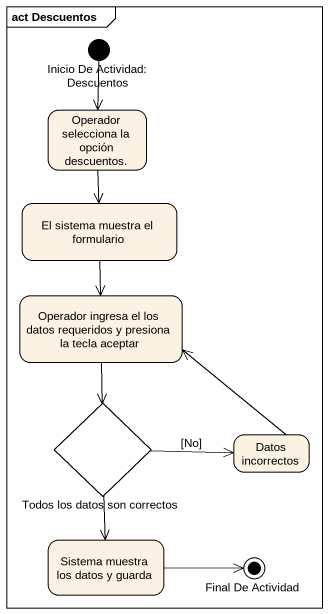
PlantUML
@startuml
mainframe act Descuentos
hide empty description
state "Inicio De Actividad: Descuentos" as Inicio_De_Actividad <<start>>
state "Operador selecciona la opción descuentos." as Operador_selecciona_la
state "El sistema muestra el formulario" as El_sistema_muestra_el
state "Operador ingresa el los datos requeridos y presiona la tecla aceptar" as Operador_ingresa_el_los
state "Todos los datos son correctos" as Todos_los_datos_son <<choice>>
state "Datos incorrectos" as Datos_incorrectos
state "Sistema muestra los datos y guarda" as Sistema_muestra_los_datos_y
state "Final De Actividad" as Final_De_Actividad <<end>>
Inicio_De_Actividad --> Operador_selecciona_la
Operador_selecciona_la --> El_sistema_muestra_el
El_sistema_muestra_el --> Operador_ingresa_el_los
Operador_ingresa_el_los --> Todos_los_datos_son
Todos_los_datos_son -right-> Datos_incorrectos : [No]
Todos_los_datos_son --> Sistema_muestra_los_datos_y
Datos_incorrectos -up-> Operador_ingresa_el_los
Sistema_muestra_los_datos_y -right-> Final_De_Actividad
@enduml
